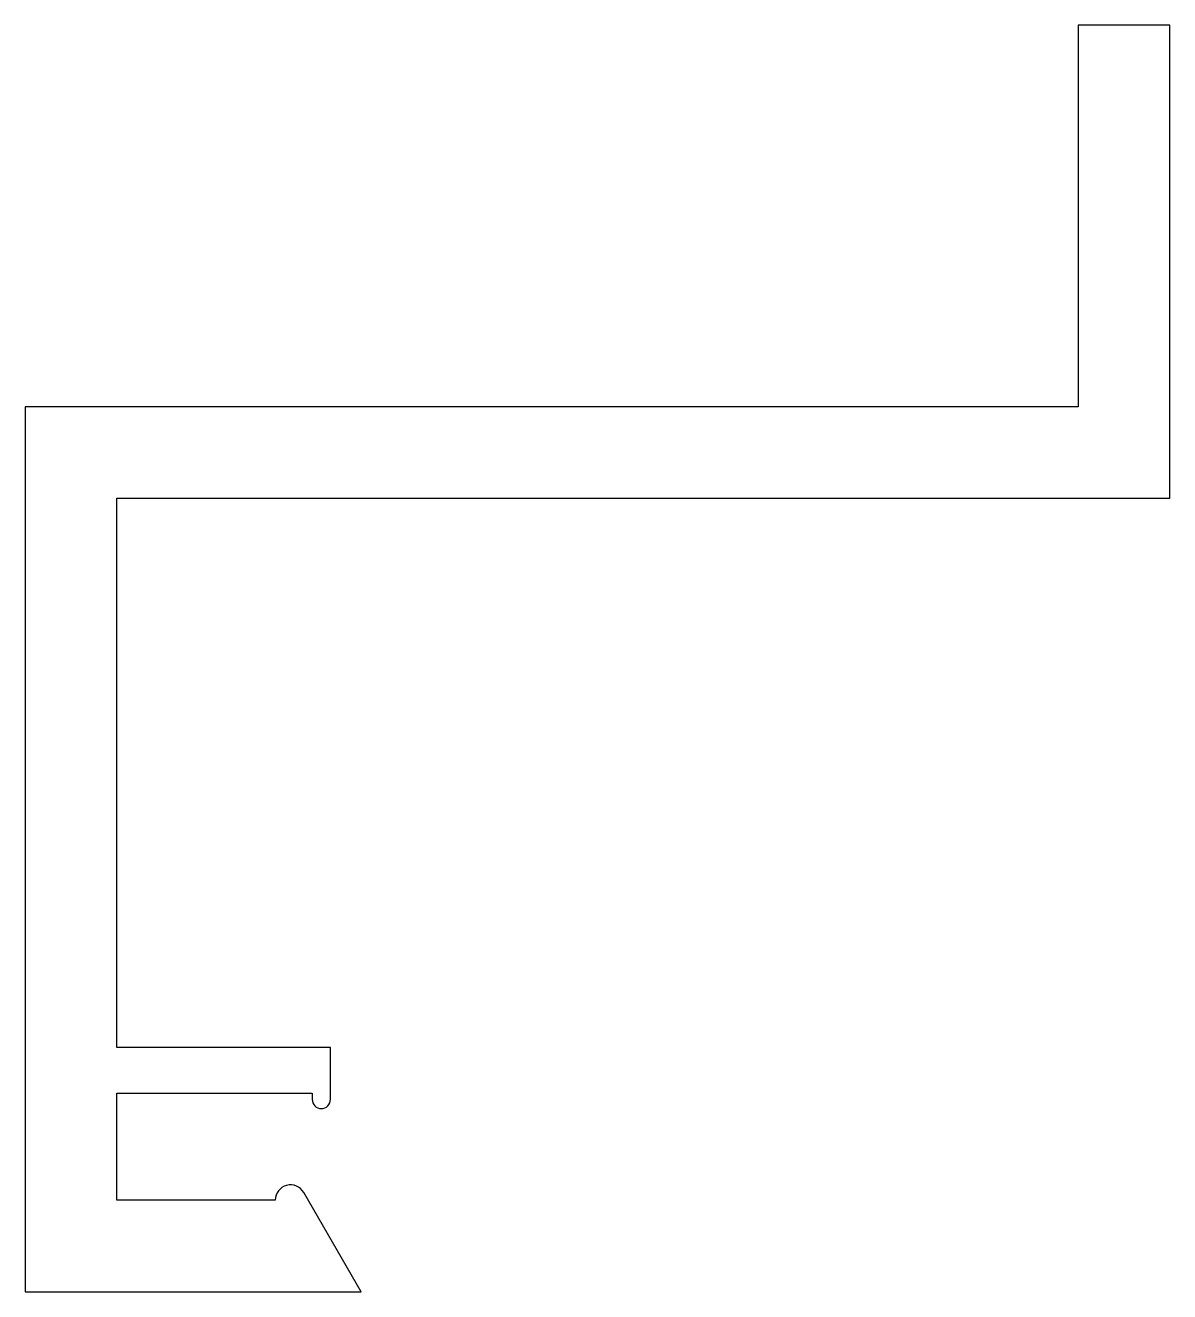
# Model space of a CAD drawing. Extents: x 237.5 to 275, y 222.2 to 263.7.
import ezdxf

# ---------------------------------------------------------------- set-up
doc = ezdxf.new("R2010")
doc.units = 0
doc.layers.add('ANA', color=220, linetype='CONTINUOUS')

msp = doc.modelspace()

# ---------------------------------------------------------------- linework, layer by layer
at = {"layer": 'ANA'}
msp.add_lwpolyline([(245.671, 225.191), (240.481, 225.191), (240.481, 228.691), (246.881, 228.691), (246.881, 228.491, 1), (247.481, 228.491), (247.481, 230.191), (240.481, 230.191), (240.481, 248.191), (274.981, 248.191), (274.981, 263.691), (271.981, 263.691), (271.981, 251.191), (237.481, 251.191), (237.481, 222.191), (248.481, 222.191), (246.605, 225.441, 0.767327)], format="xyb", close=True, dxfattribs=at)

doc.saveas('drawing.dxf')
